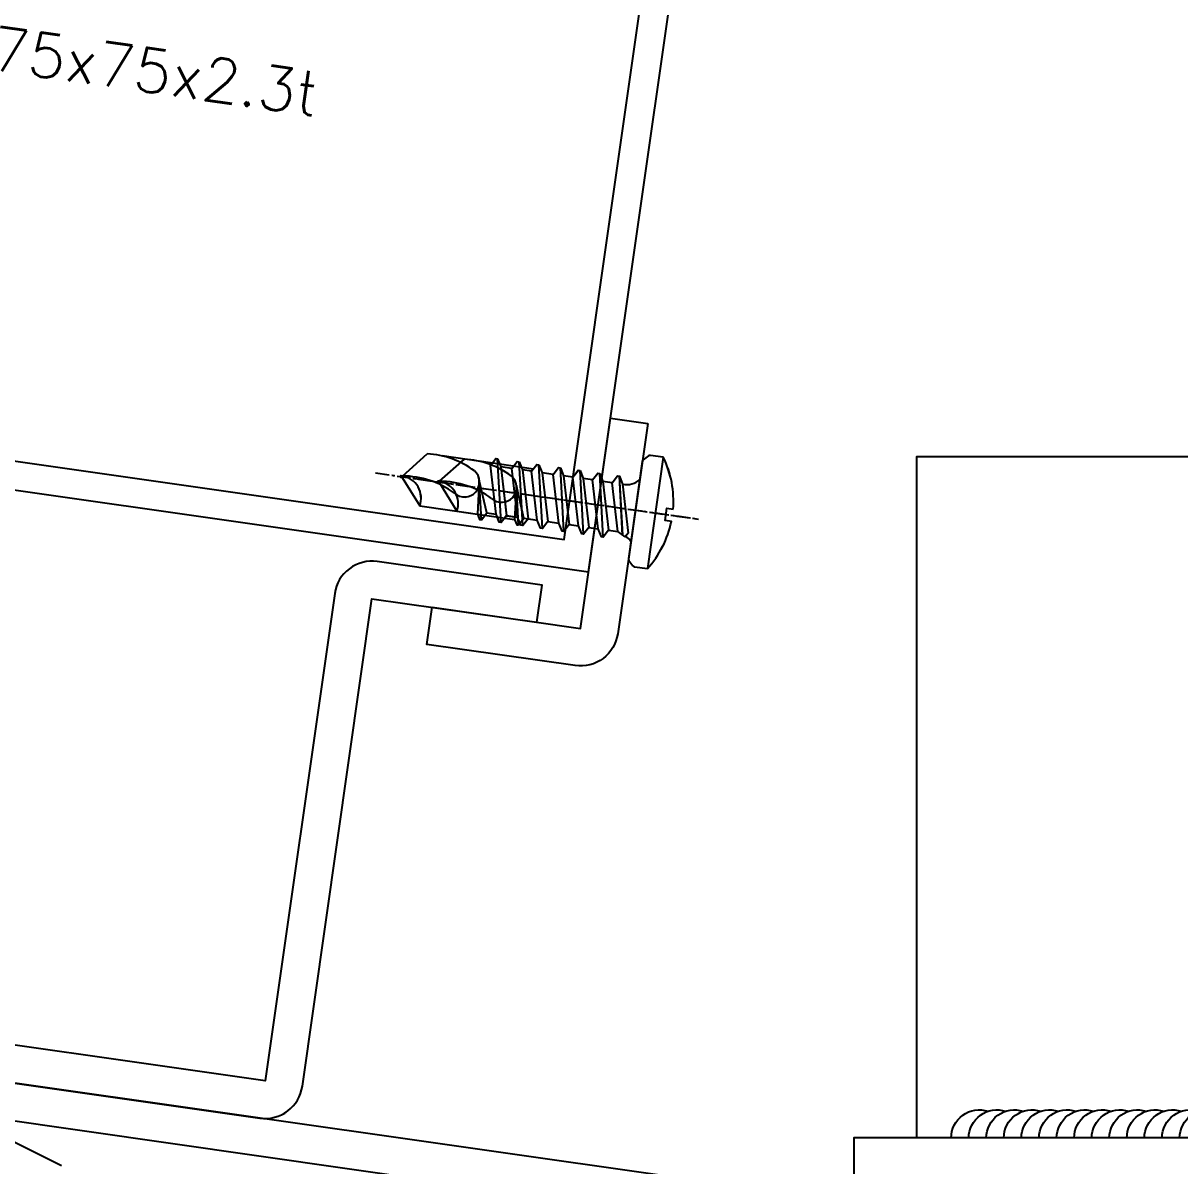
# Model space of a CAD drawing. Extents: x -3378 to 102197, y -3799 to 48702.
# Drawn here: x 58770.1 to 58862.7, y 23556.4 to 23647.8 of the extents above; entities that cross this region are included whole.
import ezdxf

# ---------------------------------------------------------------- set-up
doc = ezdxf.new("R2010")
doc.units = 0
doc.linetypes.add('CENTER', pattern=[2, 1.25, -0.25, 0.25, -0.25])
for name, color, linetype in [('24WELD', 55, 'Continuous'), ('ARR', 6, 'Continuous'), ('BCM-SIL', 8, 'Continuous'), ('GM_SECT_15', 15, 'Continuous'), ('LAYER3', 165, 'Continuous'), ('螺絲 固定五金 FASTENERS', 124, 'Continuous'), ('視覺模型鋁擠型暫替', 4, 'Continuous'), ('視覺模型鋁擠型暫替材質文字', 1, 'Continuous'), ('金屬面材 METAL PANEL', 2, 'Continuous'), ('鐵件', 6, 'Continuous')]:
    doc.layers.add(name, color=color, linetype=linetype)
doc.layers.add('不顯示', color=254, linetype='Continuous', plot=False)
doc.styles.add('DIM', font='simplex.shx', dxfattribs={"bigfont": 'chineset.shx'})

# ---------------------------------------------------------------- blocks, each defined once
blk = doc.blocks.new('75x75x2.3t')
at = {"layer": 'GM_SECT_15'}
for points in [[(0, -75), (75, -75), (75, 0), (0, 0)], [(2.3, -72.7), (72.7, -72.7), (72.7, -2.3), (2.3, -2.3)]]:
    blk.add_lwpolyline(points, close=True, dxfattribs=at)
at = {"layer": '不顯示', "linetype": 'Continuous', "insert": (21.789, -38.48), "char_height": 3.5, "attachment_point": 1, "style": 'DIM'}
blk.add_mtext_dynamic_manual_height_columns('75x75x2.3t', width=3.4858, gutter_width=17.5, heights=[0], dxfattribs=at)
blk = doc.blocks.new('M5x16圓頭自攻')
at = {"layer": 'ARR', "color": 0, "linetype": 'ByBlock', "ltscale": 0.3}
for p, q in [((-1.614, -4.5), (-1.614, 4.5)), ((0.5, 2.244), (1.144, 1.9)), ((0.722, 2.125), (1.648, -2.5)), ((1.891, 1.9), (1.144, 1.9)), ((2.238, 2.5), (3.238, -2.5)), ((3.481, 1.9), (2.734, 1.9)), ((3.828, 2.5), (4.828, -2.5)), ((5.071, 1.9), (4.324, 1.9)), ((5.418, 2.5), (6.418, -2.5)), ((6.811, 1.9), (5.914, 1.9)), ((7.158, 2.5), (8.158, -2.5)), ((8.401, 1.9), (7.654, 1.9)), ((8.731, 1.9), (7.984, 1.9)), ((9.078, 2.5), (9.698, -0.6)), ((14.122, 2.1), (9.458, 2.1)), ((15.83, 0.065), (14.122, 2.1)), ((15.83, 0.065), (15.95, 0.065)), ((16, -0.015), (16, 0.015)), ((15.83, -0.065), (14.122, -2.1)), ((15.83, -0.065), (15.95, -0.065)), ((2.144, -1.9), (2.891, -1.9)), ((3.734, -1.9), (4.481, -1.9)), ((5.324, -1.9), (6.071, -1.9)), ((6.914, -1.9), (7.811, -1.9)), ((8.538, -2.1), (12.911, -2.1))]:
    blk.add_line(p, q, dxfattribs=at)
at = {"layer": 'ARR', "color": 0, "linetype": 'CENTER', "ltscale": 0.87}
blk.add_line((18, 0), (-5.1, 0), dxfattribs=at)
at = {"layer": 'ARR', "color": 0, "linetype": 'ByBlock', "ltscale": 0.3}
blk.add_lwpolyline([(-2.984, -0.501, 0.134476), (-1.614, -4.5), (-0.583, -4.5, 0.198912), (-0.441, -4.441), (-0.059, -4.059, 0.198912), (0, -3.917), (0, 3.917, 0.198912), (-0.059, 4.059), (-0.441, 4.441, 0.198912), (-0.583, 4.5), (-1.614, 4.5, 0.134562), (-2.984, 0.499), (-2.484, 0.499), (-2.484, -0.501), (-2.984, -0.501)], format="xyb", dxfattribs=at)
blk.add_lwpolyline([(1.144, 1.9), (2.144, -1.9), (1.798, -2.5), (1.648, -2.5), (1.301, -1.9), (0.301, 1.9), (0.5, 2.244)], dxfattribs=at)
for points in [[(3.238, -2.5), (2.891, -1.9), (1.891, 1.9), (2.238, 2.5), (2.388, 2.5), (2.734, 1.9), (3.734, -1.9), (3.388, -2.5)], [(4.828, -2.5), (4.481, -1.9), (3.481, 1.9), (3.828, 2.5), (3.978, 2.5), (4.324, 1.9), (5.324, -1.9), (4.978, -2.5)], [(6.418, -2.5), (6.071, -1.9), (5.071, 1.9), (5.418, 2.5), (5.568, 2.5), (5.914, 1.9), (6.914, -1.9), (6.568, -2.5)], [(8.158, -2.5), (7.811, -1.9), (6.811, 1.9), (7.158, 2.5), (7.308, 2.5), (7.654, 1.9), (8.654, -1.9), (8.308, -2.5)], [(9.078, 2.5), (8.731, 1.9), (9.698, -0.6), (9.458, 2.1), (9.228, 2.5)]]:
    blk.add_lwpolyline(points, close=True, dxfattribs=at)
for centre, radius, start, end in [((0.666, 3.066), 0.874, 220.33884, 257.78016), ((15.903, 1.749), 1.815, 168.86169, 267.68654), ((10.856, -0.289), 1.2, 56.15202, 236.15202), ((14.853, 6.876), 7.008, 241.64577, 278.00805), ((15.95, 0.015), 0.05, 0, 90), ((15.95, -0.015), 0.05, 270, 0), ((13.517, 4.882), 7.008, 241.64577, 274.95411), ((1.172, -3.345), 1.445, 84.73115, 144.21996)]:
    blk.add_arc(centre, radius, start, end, dxfattribs=at)
blk = doc.blocks.new('*U255')
blk.add_blockref('M5x16圓頭自攻', (0, 0))
blk = doc.blocks.new('A$C20AE7E0D')
at = {"layer": 'ARR', "color": 0, "linetype": 'ByBlock', "ltscale": 0.3}
for p, q in [((-1.614, -4.5), (-1.614, 4.5)), ((0.5, 2.244), (1.144, 1.9)), ((0.722, 2.125), (1.648, -2.5)), ((1.891, 1.9), (1.144, 1.9)), ((2.238, 2.5), (3.238, -2.5)), ((3.481, 1.9), (2.734, 1.9)), ((3.828, 2.5), (4.828, -2.5)), ((5.071, 1.9), (4.324, 1.9)), ((5.418, 2.5), (6.418, -2.5)), ((6.811, 1.9), (5.914, 1.9)), ((7.158, 2.5), (8.158, -2.5)), ((8.401, 1.9), (7.654, 1.9)), ((8.748, 2.5), (9.748, -2.5)), ((10.141, 1.9), (9.244, 1.9)), ((10.488, 2.5), (11.488, -2.5)), ((11.731, 1.9), (10.984, 1.9)), ((12.078, 2.5), (12.698, -0.6)), ((17.122, 2.1), (12.458, 2.1)), ((18.83, 0.065), (17.122, 2.1)), ((18.83, 0.065), (18.95, 0.065)), ((19, -0.015), (19, 0.015)), ((18.83, -0.065), (17.122, -2.1)), ((18.83, -0.065), (18.95, -0.065)), ((2.144, -1.9), (2.891, -1.9)), ((3.734, -1.9), (4.481, -1.9)), ((5.324, -1.9), (6.071, -1.9)), ((6.914, -1.9), (7.811, -1.9)), ((8.654, -1.9), (9.401, -1.9)), ((10.244, -1.9), (11.141, -1.9)), ((11.868, -2.1), (15.911, -2.1))]:
    blk.add_line(p, q, dxfattribs=at)
at = {"layer": 'ARR', "color": 0, "linetype": 'CENTER', "ltscale": 0.87}
blk.add_line((21, 0), (-5.1, 0), dxfattribs=at)
at = {"layer": 'ARR', "color": 0, "linetype": 'ByBlock', "ltscale": 0.3}
blk.add_lwpolyline([(-2.984, -0.501, 0.134476), (-1.614, -4.5), (-0.583, -4.5, 0.198912), (-0.441, -4.441), (-0.059, -4.059, 0.198912), (0, -3.917), (0, 3.917, 0.198912), (-0.059, 4.059), (-0.441, 4.441, 0.198912), (-0.583, 4.5), (-1.614, 4.5, 0.134562), (-2.984, 0.499), (-2.484, 0.499), (-2.484, -0.501), (-2.984, -0.501)], format="xyb", dxfattribs=at)
blk.add_lwpolyline([(1.144, 1.9), (2.144, -1.9), (1.798, -2.5), (1.648, -2.5), (1.301, -1.9), (0.301, 1.9), (0.5, 2.244)], dxfattribs=at)
for points in [[(3.238, -2.5), (2.891, -1.9), (1.891, 1.9), (2.238, 2.5), (2.388, 2.5), (2.734, 1.9), (3.734, -1.9), (3.388, -2.5)], [(4.828, -2.5), (4.481, -1.9), (3.481, 1.9), (3.828, 2.5), (3.978, 2.5), (4.324, 1.9), (5.324, -1.9), (4.978, -2.5)], [(6.418, -2.5), (6.071, -1.9), (5.071, 1.9), (5.418, 2.5), (5.568, 2.5), (5.914, 1.9), (6.914, -1.9), (6.568, -2.5)], [(8.158, -2.5), (7.811, -1.9), (6.811, 1.9), (7.158, 2.5), (7.308, 2.5), (7.654, 1.9), (8.654, -1.9), (8.308, -2.5)], [(9.748, -2.5), (9.401, -1.9), (8.401, 1.9), (8.748, 2.5), (8.898, 2.5), (9.244, 1.9), (10.244, -1.9), (9.898, -2.5)], [(11.488, -2.5), (11.141, -1.9), (10.141, 1.9), (10.488, 2.5), (10.638, 2.5), (10.984, 1.9), (11.984, -1.9), (11.638, -2.5)], [(12.078, 2.5), (11.731, 1.9), (12.698, -0.6), (12.458, 2.1), (12.228, 2.5)]]:
    blk.add_lwpolyline(points, close=True, dxfattribs=at)
for centre, radius, start, end in [((0.666, 3.066), 0.874, 220.33884, 257.78016), ((18.903, 1.749), 1.815, 168.86169, 267.68654), ((13.856, -0.289), 1.2, 56.15202, 236.15202), ((17.853, 6.876), 7.008, 241.64577, 278.00805), ((18.95, 0.015), 0.05, 0, 90), ((18.95, -0.015), 0.05, 270, 0), ((16.517, 4.882), 7.008, 241.64577, 274.95411), ((1.172, -3.345), 1.445, 84.73115, 144.21996)]:
    blk.add_arc(centre, radius, start, end, dxfattribs=at)
blk = doc.blocks.new('*U77')
at = {"color": 0, "linetype": 'ByBlock'}
blk.add_blockref('A$C20AE7E0D', (0, 0), dxfattribs=at)
blk = doc.blocks.new('*U654')
for centre, end in [((-143.92, 4.67), 286.3529), ((-141.43, 4.59), 286.3529), ((-138.93, 4.5), 286.3529), ((-136.43, 4.42), 286.3529), ((-133.93, 4.34), 286.3529), ((-131.43, 4.26), 286.3529), ((-128.93, 4.18), 286.3529), ((-126.43, 4.1), 286.3529), ((-123.93, 4.02), 286.3529), ((-121.44, 3.94), 286.3529), ((-118.94, 3.86), 286.3529), ((-116.44, 3.78), 286.3529), ((-113.94, 3.69), 286.3529), ((-111.44, 3.61), 286.3529), ((-108.94, 3.53), 286.3529), ((-106.44, 3.45), 286.3529), ((-103.95, 3.37), 286.3529), ((-101.45, 3.29), 286.3529), ((-98.95, 3.21), 286.3529), ((-96.45, 3.13), 286.3529), ((-93.95, 3.05), 286.3529), ((-91.45, 2.96), 286.3529), ((-88.95, 2.88), 286.3529), ((-86.45, 2.8), 286.3529), ((-83.96, 2.72), 286.3529), ((-81.46, 2.64), 286.3529), ((-78.96, 2.56), 286.3529), ((-76.46, 2.48), 286.3529), ((-73.96, 2.4), 286.3529), ((-71.46, 2.32), 286.3529), ((-68.96, 2.24), 286.3529), ((-66.47, 2.15), 286.3529), ((-63.97, 2.07), 286.3529), ((-61.47, 1.99), 286.3529), ((-58.97, 1.91), 286.3529), ((-56.47, 1.83), 286.3529), ((-53.97, 1.75), 286.3529), ((-51.47, 1.67), 286.3529), ((-48.97, 1.59), 286.3529), ((-46.48, 1.51), 286.3529), ((-43.98, 1.43), 286.3529), ((-41.48, 1.34), 286.3529), ((-38.98, 1.26), 286.3529), ((-36.48, 1.18), 286.3529), ((-33.98, 1.1), 286.3529), ((-31.48, 1.02), 286.3529), ((-28.98, 0.94), 286.3529), ((-26.49, 0.86), 286.3529), ((-23.99, 0.78), 286.3529), ((-21.49, 0.7), 286.3529), ((-18.99, 0.62), 286.3529), ((-16.49, 0.53), 286.3529), ((-13.99, 0.45), 286.3529), ((-11.49, 0.37), 286.3529), ((-9, 0.29), 286.3529), ((-6.5, 0.21), 286.3529), ((-4, 0.13), 358.1431)]:
    blk.add_arc(centre, 4, 178.1431, end)
blk = doc.blocks.new('組件01')
at = {"layer": '金屬面材 METAL PANEL', "linetype": 'Continuous'}
blk.add_lwpolyline([(-3, 62.5), (-3, 3), (-110, 3), (-110, 0), (-3, 0, 0.414214), (0, 3), (0, 62.5)], format="xyb", close=True, dxfattribs=at)
blk.add_lwpolyline([(-3, 57.5), (-105, 57.5), (-105, 3)], dxfattribs=at)
at = {"layer": '24WELD', "xscale": -0.5625000000000022, "yscale": 0.5625000000000022, "zscale": 0.5625, "rotation": 178.1430628016457}
blk.add_blockref('*U654', (-18.974, 3), dxfattribs=at)
blk = doc.blocks.new('箭頭2')
at = {"layer": 'LAYER3', "ltscale": 10}
blk.add_line((0, -5.774), (0, -205.774), dxfattribs=at)
blk = doc.blocks.new('L3燈具')
at = {"layer": 'LAYER3', "xscale": -1, "rotation": 71.53372761617614}
blk.add_blockref('箭頭2', (-225.151, 102.039, 0.006), dxfattribs=at)
blk = doc.blocks.new('陽台帷幕下方固定')
at = {"layer": '金屬面材 METAL PANEL', "linetype": 'Continuous', "elevation": 0}
blk.add_lwpolyline([(-281.009, -2.337), (-283.41, -19.167, -0.414214), (-286.804, -21.713), (-298.683, -20.018), (-298.26, -17.048), (-286.38, -18.743), (-283.979, -1.913), (-281.009, -2.337)], format="xyb", dxfattribs=at)
blk.add_lwpolyline([(-373.586, -18.825), (-377.4, -45.554, 0.414214), (-374.853, -48.948), (-312.039, -57.911, 0.414214), (-308.645, -55.365), (-303.08, -16.36), (-289.875, -18.244), (-289.451, -15.274), (-302.656, -13.39, 0.414214), (-306.049, -15.936), (-311.615, -54.941), (-374.43, -45.978), (-370.616, -19.249)], format="xyb", close=True, dxfattribs=at)
at = {"layer": '螺絲 固定五金 FASTENERS', "rotation": 171.8790770947747}
blk.add_blockref('*U77', (-281.997, -9.269, 0), dxfattribs=at)
at = {"layer": '視覺模型鋁擠型暫替', "linetype": 'Continuous', "rotation": 352.0386746788479}
blk.add_blockref('L3燈具', (-303.332, -102.35), dxfattribs=at)
at = {"layer": '視覺模型鋁擠型暫替', "linetype": 'Continuous'}
blk.add_blockref('組件01', (-154.5, -62.501), dxfattribs=at)
at = {"layer": '視覺模型鋁擠型暫替材質文字', "linetype": 'Continuous', "rotation": 351.8790773316201}
blk.add_blockref('75x75x2.3t', (-349.387, 70.628, 0), dxfattribs=at)
blk = doc.blocks.new('懸掛單元')
at = {"layer": '視覺模型鋁擠型暫替', "linetype": 'Continuous', "elevation": 0}
blk.add_lwpolyline([(-247.41, -132.337), (-249.812, -149.166, -0.414214), (-253.205, -151.712), (-265.085, -150.017), (-264.661, -147.047), (-252.781, -148.742), (-250.38, -131.913), (-247.41, -132.337)], format="xyb", dxfattribs=at)
blk.add_lwpolyline([(-339.987, -148.824), (-343.801, -175.554, 0.414214), (-341.255, -178.947), (-278.44, -187.91, 0.414214), (-275.047, -185.364), (-269.481, -146.359), (-256.276, -148.244), (-255.852, -145.274), (-269.057, -143.39, 0.414214), (-272.451, -145.936), (-278.017, -184.941), (-340.831, -175.977), (-337.017, -149.248)], format="xyb", close=True, dxfattribs=at)
at = {"layer": '螺絲 固定五金 FASTENERS', "rotation": 171.8790770947747}
blk.add_blockref('*U77', (-248.399, -139.269, 0), dxfattribs=at)
at = {"layer": '視覺模型鋁擠型暫替材質文字', "linetype": 'Continuous', "rotation": 351.8790773316201}
blk.add_blockref('75x75x2.3t', (-315.788, -59.371, 0), dxfattribs=at)
at = {"layer": '鐵件'}
blk.add_blockref('陽台帷幕下方固定', (33.599, -129.999), dxfattribs=at)

msp = doc.modelspace()

# ---------------------------------------------------------------- linework, layer by layer
at = {"layer": '金屬面材 METAL PANEL'}
for p, q in [((58823.866, 23555.21), (58427.722, 23611.737)), ((58823.866, 23555.21), (58427.722, 23611.737)), ((58427.722, 23608.707), (58823.442, 23552.24)), ((58427.722, 23608.707), (58823.442, 23552.24))]:
    msp.add_line(p, q, dxfattribs=at)

# ---------------------------------------------------------------- block references
at = {"layer": 'BCM-SIL', "rotation": 171.8790770947747}
msp.add_blockref('*U255', (58819.113, 23608.816), dxfattribs=at)
at = {"layer": '視覺模型鋁擠型暫替', "linetype": 'Continuous', "rotation": 351.8790773316201}
msp.add_blockref('75x75x2.3t', (58751.724, 23688.714), dxfattribs=at)
at = {"layer": '金屬面材 METAL PANEL', "linetype": 'Continuous'}
msp.add_blockref('懸掛單元', (59067.512, 23748.085, 0), dxfattribs=at)

doc.saveas('drawing.dxf')
